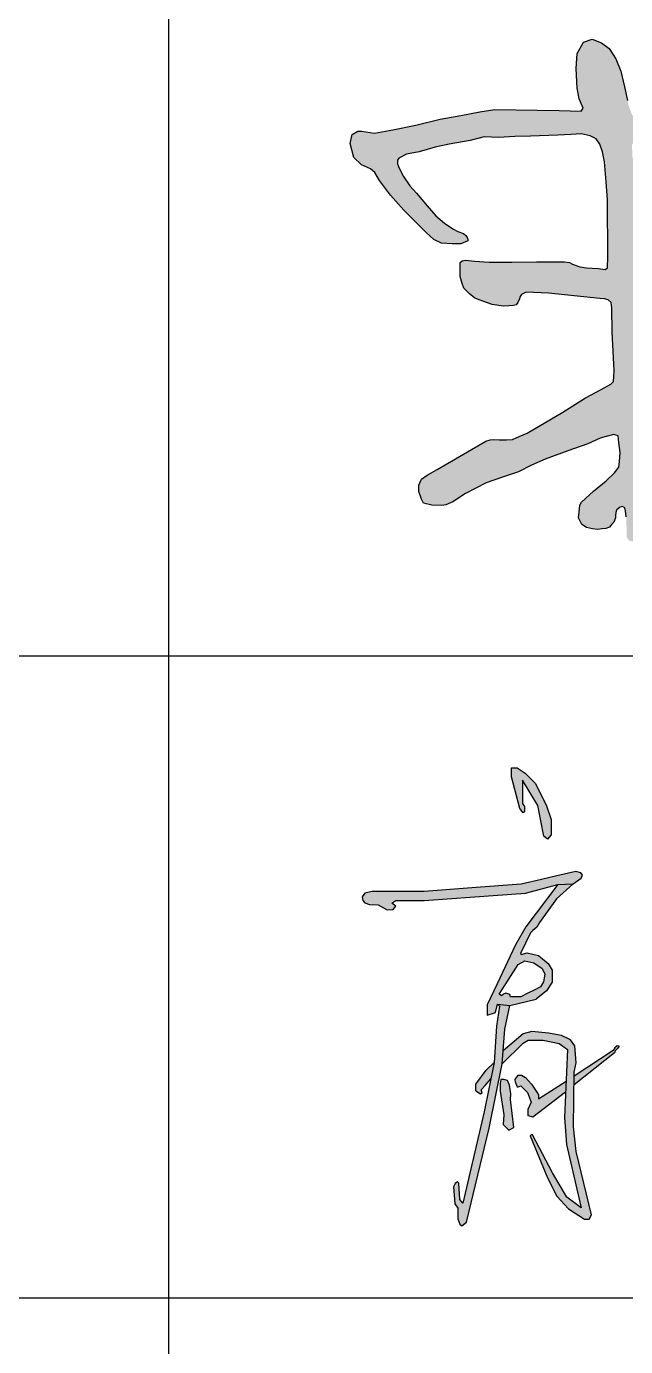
# Model space of a CAD drawing. Extents: x 33088 to 140010, y 13737 to 369010.
# Drawn here: x 118669 to 119696, y 236263 to 238524 of the extents above; entities that cross this region are included whole.
import ezdxf

# ---------------------------------------------------------------- set-up
doc = ezdxf.new("R2010")
doc.units = 0
doc.header["$LTSCALE"] = 1000
doc.header["$MEASUREMENT"] = 0
doc.layers.get('0').update_dxf_attribs({"linetype": 'CONTINUOUS'})
doc.layers.add('PUB_TITLE', color=4, linetype='CONTINUOUS')

msp = doc.modelspace()

# ---------------------------------------------------------------- hatches: boundary and pattern name
h = msp.add_hatch(color=7)
h.paths.add_polyline_path([(119719.2, 238232.1), (119718, 238238.6), (119719, 238242.4), (119722.2, 238245.2), (119729.2, 238246.8), (119744.1, 238242.8), (119755.8, 238236.5), (119780.9, 238225.1), (119807.8, 238216.5), (119838.7, 238207.4), (119872.4, 238204.5), (119909, 238200.5), (119961, 238197.6), (120007.9, 238198.2), (120050.8, 238198.8), (120107.9, 238206), (120137.3, 238208.7), (120150.5, 238214.1), (120159.5, 238222.7), (120161.8, 238232.2), (120159, 238244.8), (120145.9, 238260.2), (120122.5, 238276), (120091, 238291.4), (120052.4, 238304.9), (120013.8, 238317.7), (119975.3, 238327.3), (119919.8, 238339.5), (119840.6, 238353.8), (119739.9, 238371.1), (119724.3, 238371.8), (119713.8, 238370.2), (119707.7, 238372.1), (119704.6, 238378.8), (119701.4, 238388.3), (119699.2, 238397.3), (119694.2, 238420.8), (119687.9, 238447.9), (119679.3, 238469.1), (119668, 238486.3), (119654.9, 238496.2), (119638.6, 238502.6), (119623.7, 238497.6), (119612.8, 238478.2), (119611.5, 238452.4), (119612.9, 238418.7), (119616.5, 238400.2), (119623.3, 238384.4), (119619.6, 238379.3), (119581.9, 238380.3), (119544.3, 238380.9), (119471.9, 238381.8), (119446.5, 238378.2), (119413.5, 238371.6), (119378.4, 238365.5), (119336.7, 238355.4), (119297, 238347.3), (119265.5, 238341.7), (119243.7, 238344.7), (119237, 238344.7), (119227.4, 238339.1), (119224.3, 238323.9), (119230.5, 238299.8), (119243.7, 238287.1), (119259, 238280.5), (119266.6, 238274.4), (119274.2, 238260.2), (119293, 238235.3), (119315.9, 238209.4), (119354.3, 238171.4), (119367.5, 238159.3), (119380.4, 238153.3), (119398.9, 238151.7), (119413.4, 238151.7), (119425.8, 238156.9), (119425.6, 238158.6), (119425.4, 238159.7), (119424.5, 238162.8), (119422.5, 238166.4), (119418, 238169.4), (119408.4, 238172.9), (119400.1, 238177.9), (119385.9, 238187.3), (119371.1, 238200), (119355.9, 238217.3), (119337.6, 238238.6), (119326.4, 238251.3), (119315.3, 238267.2), (119308.3, 238281.3), (119305.2, 238288.9), (119305.2, 238295.1), (119307.6, 238298.9), (119320.8, 238305.7), (119342.5, 238309.7), (119369.9, 238317.7), (119393.9, 238322.9), (119429.9, 238329.1), (119453.4, 238335.4), (119478.7, 238334.2), (119506.1, 238336), (119533, 238336.5), (119579.8, 238338.2), (119602.7, 238339.4), (119619.9, 238340.5), (119635.3, 238337.1), (119645.6, 238332), (119651.9, 238322.8), (119656.4, 238309.7), (119659.9, 238292.6), (119662.7, 238258.3), (119665, 238227.5), (119665.3, 238129.3), (119665, 238111.1), (119660.9, 238108), (119649.1, 238109.6), (119629, 238110.8), (119617.6, 238112.4), (119605.2, 238116.9), (119600.1, 238120), (119591.1, 238121.2), (119543.1, 238121.2), (119500.8, 238120.6), (119462, 238120.3), (119437.2, 238122.2), (119421.9, 238123.8), (119415.9, 238123.1), (119412.7, 238119.9), (119412.4, 238108.8), (119412.7, 238096.1), (119415.9, 238084), (119418.8, 238076.1), (119428, 238066.6), (119437.8, 238058.6), (119451.5, 238053.5), (119467.4, 238047.8), (119486.5, 238045), (119495.9, 238045.7), (119503.8, 238046.4), (119508.2, 238047.5), (119511.6, 238051.2), (119513.9, 238057.6), (119515.4, 238062), (119517.6, 238065.2), (119525.7, 238069.4), (119563.8, 238067.3), (119652, 238058.3), (119660, 238057.7), (119665.9, 238056.1), (119671.1, 238051.5), (119672.5, 238042.3), (119673.1, 238000.7), (119676.2, 237934.7), (119676, 237924.8), (119675.1, 237916.3), (119670.5, 237911.5), (119654.2, 237902.4), (119627.5, 237888), (119588.2, 237863.6), (119527.4, 237827.8), (119513.8, 237821.6), (119502.3, 237816.6), (119491.7, 237816.3), (119480, 237815.9), (119470.4, 237816.8), (119464.1, 237816.1), (119456.6, 237813.8), (119373.4, 237765.2), (119355.8, 237755.6), (119346.5, 237748.5), (119342, 237738.6), (119342, 237727.6), (119346.5, 237714.3), (119349.9, 237707.8), (119364, 237704.4), (119381, 237703.8), (119388.1, 237705), (119399.8, 237709.9), (119421.5, 237724.2), (119457.1, 237742.6), (119486.9, 237752.5), (119512.7, 237761.6), (119534.9, 237772.8), (119558.4, 237783.2), (119596.9, 237797.6), (119631.2, 237809.4), (119652.5, 237819.3), (119662.4, 237821.6), (119675.6, 237825.2), (119683.2, 237822.9), (119684.6, 237811.6), (119686.9, 237794.5), (119685.5, 237779.1), (119684.1, 237769.2), (119676.9, 237759.7), (119662.9, 237745.7), (119641.2, 237728.1), (119620.3, 237709.6), (119617.5, 237704.5), (119616.5, 237692.2), (119615, 237682.4), (119620.8, 237671.4), (119629.1, 237665.8), (119639.1, 237663.8), (119647.7, 237662.6), (119655.2, 237663.6), (119661.8, 237664.3), (119668.6, 237666.8), (119672.6, 237671.6), (119675.8, 237675.1), (119678.4, 237682.4), (119678.4, 237686.7), (119679.1, 237691.5), (119680.6, 237695.7), (119684.9, 237699.5), (119686.9, 237700.8), (119690.4, 237701.8), (119694.5, 237699.8), (119695.7, 237694.5), (119697.2, 237684.4), (119697.4, 237672.8), (119697.8, 237656.7), (119697.8, 237649.6), (119701.7, 237643.9), (119711.7, 237641), (119722.8, 237639.6), (119734.9, 237636), (119744.6, 237634.9), (119751.9, 237638.3), (119751.9, 237655.7), (119748.3, 237680.2), (119745.8, 237733.8), (119745.4, 237743.8), (119751.1, 237753), (119759.9, 237762.3), (119772, 237772.7), (119782.5, 237792.1), (119787.7, 237803.3), (119788.5, 237817), (119785.3, 237827.8), (119778.4, 237838.3), (119768.6, 237847.3), (119759.3, 237853.3), (119749.8, 237855.2), (119738.7, 237858.7), (119735.5, 237863.2), (119734.2, 237874.3), (119733.3, 237884.2), (119732.8, 237890.8), (119759.2, 237906.8), (119782.3, 237927.4), (119804.4, 237953), (119820.5, 237968.3), (119828.5, 237979.9), (119832.1, 237990.7), (119831.4, 238008.2), (119824.1, 238022.2), (119814.1, 238035.5), (119804.4, 238046.7), (119797.2, 238054.4), (119765.7, 238068.5), (119736.8, 238080.7), (119722.8, 238088.8), (119718.9, 238101), (119717.7, 238115.7), (119719.2, 238171.8)])
h.paths.add_polyline_path([(119738, 238278.8), (119725.4, 238285.8), (119716.8, 238290.1), (119710.8, 238294.4), (119707.8, 238299.7), (119707.3, 238307.2), (119707, 238322.3), (119708.6, 238324.2), (119710, 238326.5), (119712.8, 238328.8), (119717.3, 238330.3), (119721.5, 238331.1), (119728.9, 238331.5), (119734.8, 238331.3), (119741.9, 238330.3), (119749.6, 238327.8), (119767.9, 238322.2), (119792.8, 238315.1), (119825.3, 238308), (119878.4, 238301.3), (119923, 238296.7), (119944.7, 238293.3), (119981.3, 238285.8), (120019, 238273.9), (120065.7, 238261.9), (120076.9, 238259.9), (120082.7, 238258.1), (120085.6, 238256.4), (120086.3, 238253.4), (120086.5, 238251), (120083.1, 238246.7), (120074.9, 238244.3), (120059.1, 238238.4), (120037.4, 238238.2), (120006.5, 238238.8), (119976.9, 238238.8), (119943.5, 238238.2), (119879.7, 238245.3), (119857.2, 238245.3), (119838, 238246.5), (119809.7, 238251.7), (119779.5, 238259.4)], flags=16)
h.paths.add_polyline_path([(119734.9, 238036.2), (119738.4, 238036.7), (119743.5, 238036.2), (119758.5, 238027.7), (119764.6, 238025.2), (119768.6, 238022), (119771.8, 238017.9), (119773.4, 238012.9), (119774.1, 238005.1), (119772.3, 237999.6), (119769.1, 237993.8), (119763.3, 237986.3), (119755.2, 237975.7), (119747.4, 237967.9), (119740.4, 237960.9), (119736.1, 237955.6), (119733.1, 237953.9), (119729.8, 237954), (119728.2, 237955), (119726.7, 237957.8), (119726.5, 237963.8), (119728.2, 237989.1), (119728.9, 238004.1), (119729.5, 238010.8), (119730.3, 238015.6), (119730.3, 238025.6), (119730.9, 238032.7), (119732.1, 238035.2)], flags=16)
h = msp.add_hatch(color=256)
h.paths.add_polyline_path([(119523.8, 237245.4), (119510, 237254.5), (119500.6, 237254.5), (119500.6, 237238.8), (119514.7, 237184.8), (119520.3, 237177), (119522.7, 237179.1), (119522.7, 237182.1), (119522.7, 237187.8), (119519.6, 237193.2), (119519.6, 237204.6), (119519.6, 237233.2), (119545.7, 237189.9), (119556, 237137.2), (119562.3, 237132.3), (119568.2, 237139.7), (119568.2, 237165.8), (119560.7, 237189), (119541.4, 237227.5)])
h.paths.add_polyline_path([(119579.6, 237054.5), (119605.9, 237055.6), (119619.9, 237065.3), (119622.1, 237070.1), (119619.1, 237074.2), (119610.7, 237076.6), (119578, 237069.1), (119551.7, 237063.1), (119517.1, 237055.2), (119447.5, 237049.8), (119350.8, 237042.3), (119261.7, 237042.3), (119249.2, 237039.7), (119244.6, 237033.4), (119245.7, 237027), (119249.1, 237023), (119257.1, 237020.4), (119272.3, 237019.7), (119287.2, 237010.8), (119297.9, 237011.6), (119302.1, 237017.3), (119295.6, 237022.6), (119302.6, 237027), (119351, 237027), (119398.1, 237030.4), (119429.9, 237032.7), (119524.7, 237039.5)])
h.paths.add_polyline_path([(119533, 236971.8), (119537.1, 236975.4), (119544.1, 236981.3), (119548.7, 236989.2), (119577.7, 237029.9), (119605.9, 237055.6), (119579.6, 237054.5), (119524.9, 236981.6), (119507.3, 236950.8), (119475.7, 236884.4), (119458.6, 236848.5), (119458.6, 236830.4), (119473.3, 236834.9), (119476.4, 236849.5), (119497.7, 236847.1), (119542.8, 236858.2), (119560.3, 236872.5), (119569.9, 236887.3), (119569.9, 236907.8), (119563.5, 236919), (119546.7, 236932.9), (119527.4, 236937.2), (119517.2, 236934.3), (119515.8, 236936.1)])
h.paths.add_polyline_path([(119523.1, 236923.4), (119538.7, 236920), (119552.9, 236910.3), (119557.4, 236900.7), (119555.5, 236887.6), (119550.3, 236878.9), (119539.1, 236873.3), (119527.3, 236867.4), (119516.2, 236861.9), (119499, 236861.9), (119497.5, 236866), (119490.6, 236868), (119486.5, 236866.5), (119483.6, 236863.9), (119479.6, 236866.4), (119495, 236890.5), (119512.1, 236917.1)], flags=16)
h.paths.add_polyline_path([(119488.8, 236806.4), (119497.7, 236847.1), (119476.4, 236849.5), (119480.1, 236846), (119474.6, 236811.7), (119470.8, 236749.7), (119453.7, 236664.9), (119417.1, 236508.7), (119412.2, 236514.7), (119410.5, 236543), (119407.9, 236544.8), (119404.2, 236542.1), (119401.3, 236536.4), (119403.3, 236507.1), (119408.8, 236499.9), (119408.8, 236481.8), (119412, 236472.3), (119415.6, 236469.9), (119423.1, 236476), (119462.1, 236636.7), (119484.4, 236747.1)])
h.paths.add_polyline_path([(119586.2, 236795.7), (119564, 236799.7), (119535.3, 236802.7), (119520.3, 236798.7), (119486, 236769.3), (119484.4, 236747.1), (119520.2, 236782.3), (119529.2, 236787.7), (119554.8, 236787.7), (119582.1, 236781.8), (119596.3, 236771.5), (119591.1, 236655.2), (119594.7, 236608.9), (119619.9, 236500.7), (119595.4, 236518.6), (119570.9, 236560.3), (119536.4, 236625.7), (119534.3, 236625.8), (119532.4, 236624.1), (119562, 236551.8), (119577.9, 236520.4), (119598.1, 236498.5), (119625.5, 236480.8), (119633.4, 236480.8), (119637.5, 236488.4), (119611.5, 236596.9), (119606.8, 236639.5), (119608, 236732.8), (119611.3, 236748.8), (119609.2, 236778.2), (119601.7, 236788.1)])
h.paths.add_polyline_path([(119470.8, 236749.7), (119456.9, 236736.1), (119439.1, 236712.1), (119439.1, 236701.1), (119447.2, 236696), (119450.2, 236697.3), (119448.6, 236702.6), (119455.2, 236710.1), (119465.1, 236721.2)], flags=17)
h.paths.add_polyline_path([(119593.1, 236699), (119593.9, 236717.7), (119546.7, 236687.1), (119546.7, 236693.9), (119543.6, 236698.7), (119534.8, 236712.3), (119524.5, 236723.6), (119517.4, 236727.9), (119512.1, 236727.9), (119506.9, 236720.3), (119507.4, 236715.8), (119510.9, 236707.3), (119516.6, 236709.2), (119527.7, 236697.8), (119533.9, 236681.5), (119528.4, 236668.7), (119528.4, 236658.7), (119537.3, 236656.4)], flags=17)
h.paths.add_polyline_path([(119498.8, 236686), (119499.5, 236695.6), (119497.3, 236710.5), (119493.6, 236718.5), (119487.6, 236720.2), (119482, 236720.2), (119480.8, 236713.3), (119480.8, 236700.4), (119487.6, 236660), (119486.1, 236643.3), (119496.1, 236633.5), (119504.7, 236638.3)])
h.paths.add_polyline_path([(119677.1, 236766), (119678.3, 236769.7), (119682.2, 236773.2), (119684.9, 236777.7), (119681.3, 236778.2), (119677.3, 236774.5), (119674.4, 236769.8), (119607.9, 236726.3), (119607.7, 236711.4)])
for color, points in [(250, [(119523.8, 237245.4), (119510, 237254.5), (119500.6, 237254.5), (119500.6, 237238.8), (119514.7, 237184.8), (119520.3, 237177), (119522.7, 237179.1), (119522.7, 237182.1), (119522.7, 237187.8), (119519.6, 237193.2), (119519.6, 237204.6), (119519.6, 237233.2), (119545.7, 237189.9), (119556, 237137.2), (119562.3, 237132.3), (119568.2, 237139.7), (119568.2, 237165.8), (119560.7, 237189), (119541.4, 237227.5)]), (256, [(119244.6, 237033.4), (119245.7, 237027), (119249.1, 237023), (119257.1, 237020.4), (119272.3, 237019.7), (119287.2, 237010.8), (119297.9, 237011.6), (119302.1, 237017.3), (119295.6, 237022.6), (119302.6, 237027), (119351, 237027), (119398.1, 237030.4), (119429.9, 237032.7), (119524.7, 237039.5), (119579.6, 237054.5), (119605.9, 237055.6), (119619.9, 237065.3), (119622.1, 237070.1), (119619.1, 237074.2), (119610.7, 237076.6), (119578, 237069.1), (119551.7, 237063.1), (119517.1, 237055.2), (119447.5, 237049.8), (119350.8, 237042.3), (119261.7, 237042.3), (119249.2, 237039.7)]), (256, [(119607.9, 236726.3), (119607.7, 236711.4), (119677.1, 236766), (119678.3, 236769.7), (119682.2, 236773.2), (119684.9, 236777.7), (119681.3, 236778.2), (119677.3, 236774.5), (119674.4, 236769.8)])]:
    msp.add_hatch(color=color).paths.add_polyline_path(points)
h = msp.add_hatch(color=250)
h.paths.add_polyline_path([(119429.9, 237032.7), (119524.7, 237039.5), (119579.6, 237054.5), (119605.9, 237055.6), (119619.9, 237065.3), (119622.1, 237070.1), (119619.1, 237074.2), (119610.7, 237076.6), (119578, 237069.1), (119551.7, 237063.1), (119517.1, 237055.2), (119447.5, 237049.8), (119350.8, 237042.3), (119261.7, 237042.3), (119249.2, 237039.7), (119244.6, 237033.4), (119245.7, 237027), (119249.1, 237023), (119257.1, 237020.4), (119272.3, 237019.7), (119287.2, 237010.8), (119297.9, 237011.6), (119302.1, 237017.3), (119295.6, 237022.6), (119302.6, 237027), (119351, 237027), (119398.1, 237030.4)])
h.paths.add_polyline_path([(119577.7, 237029.9), (119605.9, 237055.6), (119579.6, 237054.5), (119524.9, 236981.6), (119507.3, 236950.8), (119475.7, 236884.4), (119458.6, 236848.5), (119458.6, 236830.4), (119473.3, 236834.9), (119476.4, 236849.5), (119497.7, 236847.1), (119542.8, 236858.2), (119560.3, 236872.5), (119569.9, 236887.3), (119569.9, 236907.8), (119563.5, 236919), (119546.7, 236932.9), (119527.4, 236937.2), (119517.2, 236934.3), (119515.8, 236936.1), (119533, 236971.8), (119537.1, 236975.4), (119544.1, 236981.3), (119548.7, 236989.2)])
h.paths.add_polyline_path([(119538.7, 236920), (119552.9, 236910.3), (119557.4, 236900.7), (119555.5, 236887.6), (119550.3, 236878.9), (119539.1, 236873.3), (119527.3, 236867.4), (119516.2, 236861.9), (119499, 236861.9), (119497.5, 236866), (119490.6, 236868), (119486.5, 236866.5), (119483.6, 236863.9), (119479.6, 236866.4), (119495, 236890.5), (119512.1, 236917.1), (119523.1, 236923.4)], flags=16)
h.paths.add_polyline_path([(119497.7, 236847.1), (119476.4, 236849.5), (119480.1, 236846), (119474.6, 236811.7), (119470.8, 236749.7), (119453.7, 236664.9), (119417.1, 236508.7), (119412.2, 236514.7), (119410.5, 236543), (119407.9, 236544.8), (119404.2, 236542.1), (119401.3, 236536.4), (119403.3, 236507.1), (119408.8, 236499.9), (119408.8, 236481.8), (119412, 236472.3), (119415.6, 236469.9), (119423.1, 236476), (119462.1, 236636.7), (119484.4, 236747.1), (119488.8, 236806.4)])
h.paths.add_polyline_path([(119470.8, 236749.7), (119456.9, 236736.1), (119439.1, 236712.1), (119439.1, 236701.1), (119447.2, 236696), (119450.2, 236697.3), (119448.6, 236702.6), (119455.2, 236710.1), (119465.1, 236721.2)], flags=17)
h.paths.add_polyline_path([(119586.2, 236795.7), (119564, 236799.7), (119535.3, 236802.7), (119520.3, 236798.7), (119486, 236769.3), (119484.4, 236747.1), (119520.2, 236782.3), (119529.2, 236787.7), (119554.8, 236787.7), (119582.1, 236781.8), (119596.3, 236771.5), (119591.1, 236655.2), (119594.7, 236608.9), (119619.9, 236500.7), (119595.4, 236518.6), (119570.9, 236560.3), (119536.4, 236625.7), (119534.3, 236625.8), (119532.4, 236624.1), (119562, 236551.8), (119577.9, 236520.4), (119598.1, 236498.5), (119625.5, 236480.8), (119633.4, 236480.8), (119637.5, 236488.4), (119611.5, 236596.9), (119606.8, 236639.5), (119608, 236732.8), (119611.3, 236748.8), (119609.2, 236778.2), (119601.7, 236788.1)])
h.paths.add_polyline_path([(119543.6, 236698.7), (119534.8, 236712.3), (119524.5, 236723.6), (119517.4, 236727.9), (119512.1, 236727.9), (119506.9, 236720.3), (119507.4, 236715.8), (119510.9, 236707.3), (119516.6, 236709.2), (119527.7, 236697.8), (119533.9, 236681.5), (119528.4, 236668.7), (119528.4, 236658.7), (119537.3, 236656.4), (119593.1, 236699), (119593.9, 236717.7), (119546.7, 236687.1), (119546.7, 236693.9)], flags=17)
h.paths.add_polyline_path([(119677.1, 236766), (119678.3, 236769.7), (119682.2, 236773.2), (119684.9, 236777.7), (119681.3, 236778.2), (119677.3, 236774.5), (119674.4, 236769.8), (119607.9, 236726.3), (119607.7, 236711.4)])
h.paths.add_polyline_path([(119499.5, 236695.6), (119497.3, 236710.5), (119493.6, 236718.5), (119487.6, 236720.2), (119482, 236720.2), (119480.8, 236713.3), (119480.8, 236700.4), (119487.6, 236660), (119486.1, 236643.3), (119496.1, 236633.5), (119504.7, 236638.3), (119498.8, 236686)])
h = msp.add_hatch(color=256)
h.paths.add_polyline_path([(119515.8, 236936.1), (119533, 236971.8), (119537.1, 236975.4), (119544.1, 236981.3), (119548.7, 236989.2), (119577.7, 237029.9), (119605.9, 237055.6), (119579.6, 237054.5), (119524.9, 236981.6), (119507.3, 236950.8), (119475.7, 236884.4), (119458.6, 236848.5), (119458.6, 236830.4), (119473.3, 236834.9), (119476.4, 236849.5), (119497.7, 236847.1), (119542.8, 236858.2), (119560.3, 236872.5), (119569.9, 236887.3), (119569.9, 236907.8), (119563.5, 236919), (119546.7, 236932.9), (119527.4, 236937.2), (119517.2, 236934.3)])
h.paths.add_polyline_path([(119523.1, 236923.4), (119538.7, 236920), (119552.9, 236910.3), (119557.4, 236900.7), (119555.5, 236887.6), (119550.3, 236878.9), (119539.1, 236873.3), (119527.3, 236867.4), (119516.2, 236861.9), (119499, 236861.9), (119497.5, 236866), (119490.6, 236868), (119486.5, 236866.5), (119483.6, 236863.9), (119479.6, 236866.4), (119495, 236890.5), (119512.1, 236917.1)], flags=16)
h.paths.add_polyline_path([(119497.7, 236847.1), (119476.4, 236849.5), (119480.1, 236846), (119474.6, 236811.7), (119470.8, 236749.7), (119453.7, 236664.9), (119417.1, 236508.7), (119412.2, 236514.7), (119410.5, 236543), (119407.9, 236544.8), (119404.2, 236542.1), (119401.3, 236536.4), (119403.3, 236507.1), (119408.8, 236499.9), (119408.8, 236481.8), (119412, 236472.3), (119415.6, 236469.9), (119423.1, 236476), (119462.1, 236636.7), (119484.4, 236747.1), (119488.8, 236806.4)])
h.paths.add_polyline_path([(119520.2, 236782.3), (119529.2, 236787.7), (119554.8, 236787.7), (119582.1, 236781.8), (119596.3, 236771.5), (119591.1, 236655.2), (119594.7, 236608.9), (119619.9, 236500.7), (119595.4, 236518.6), (119570.9, 236560.3), (119536.4, 236625.7), (119534.3, 236625.8), (119532.4, 236624.1), (119562, 236551.8), (119577.9, 236520.4), (119598.1, 236498.5), (119625.5, 236480.8), (119633.4, 236480.8), (119637.5, 236488.4), (119611.5, 236596.9), (119606.8, 236639.5), (119608, 236732.8), (119611.3, 236748.8), (119609.2, 236778.2), (119601.7, 236788.1), (119586.2, 236795.7), (119564, 236799.7), (119535.3, 236802.7), (119520.3, 236798.7), (119486, 236769.3), (119484.4, 236747.1)])
h.paths.add_polyline_path([(119470.8, 236749.7), (119456.9, 236736.1), (119439.1, 236712.1), (119439.1, 236701.1), (119447.2, 236696), (119450.2, 236697.3), (119448.6, 236702.6), (119455.2, 236710.1), (119465.1, 236721.2)], flags=17)
h.paths.add_polyline_path([(119498.8, 236686), (119499.5, 236695.6), (119497.3, 236710.5), (119493.6, 236718.5), (119487.6, 236720.2), (119482, 236720.2), (119480.8, 236713.3), (119480.8, 236700.4), (119487.6, 236660), (119486.1, 236643.3), (119496.1, 236633.5), (119504.7, 236638.3)])
h.paths.add_polyline_path([(119593.1, 236699), (119593.9, 236717.7), (119546.7, 236687.1), (119546.7, 236693.9), (119543.6, 236698.7), (119534.8, 236712.3), (119524.5, 236723.6), (119517.4, 236727.9), (119512.1, 236727.9), (119506.9, 236720.3), (119507.4, 236715.8), (119510.9, 236707.3), (119516.6, 236709.2), (119527.7, 236697.8), (119533.9, 236681.5), (119528.4, 236668.7), (119528.4, 236658.7), (119537.3, 236656.4)], flags=17)

# ---------------------------------------------------------------- linework, layer by layer
for p, q in [((119500.6, 237238.8), (119500.6, 237254.5)), ((119500.6, 237254.5), (119510, 237254.5)), ((119510, 237254.5), (119523.8, 237245.4)), ((119514.7, 237184.8), (119500.6, 237238.8)), ((119545.7, 237189.9), (119519.6, 237233.2)), ((119519.6, 237233.2), (119519.6, 237204.6)), ((119523.8, 237245.4), (119541.4, 237227.5)), ((119541.4, 237227.5), (119560.7, 237189)), ((119519.6, 237204.6), (119519.6, 237193.2)), ((119520.3, 237177), (119514.7, 237184.8)), ((119519.6, 237193.2), (119522.7, 237187.8)), ((119522.7, 237187.8), (119522.7, 237182.1)), ((119522.7, 237182.1), (119522.7, 237179.1)), ((119556, 237137.2), (119545.7, 237189.9)), ((119560.7, 237189), (119568.2, 237165.8)), ((119522.7, 237179.1), (119520.3, 237177)), ((119568.2, 237165.8), (119568.2, 237139.7)), ((119562.3, 237132.3), (119556, 237137.2)), ((119568.2, 237139.7), (119562.3, 237132.3)), ((119578, 237069.1), (119551.7, 237063.1)), ((119610.7, 237076.6), (119578, 237069.1)), ((119619.1, 237074.2), (119610.7, 237076.6)), ((119622.1, 237070.1), (119619.1, 237074.2)), ((119619.9, 237065.3), (119622.1, 237070.1)), ((119447.5, 237049.8), (119350.8, 237042.3)), ((119517.1, 237055.2), (119447.5, 237049.8)), ((119551.7, 237063.1), (119517.1, 237055.2)), ((119524.7, 237039.5), (119579.6, 237054.5)), ((119579.6, 237054.5), (119524.9, 236981.6)), ((119605.9, 237055.6), (119577.7, 237029.9)), ((119579.6, 237054.5), (119605.9, 237055.6)), ((119605.9, 237055.6), (119619.9, 237065.3)), ((119249.2, 237039.7), (119244.6, 237033.4)), ((119244.6, 237033.4), (119245.7, 237027)), ((119245.7, 237027), (119249.1, 237023)), ((119249.1, 237023), (119257.1, 237020.4)), ((119261.7, 237042.3), (119249.2, 237039.7)), ((119350.8, 237042.3), (119261.7, 237042.3)), ((119295.6, 237022.6), (119302.6, 237027)), ((119302.6, 237027), (119351, 237027)), ((119351, 237027), (119398.1, 237030.4)), ((119398.1, 237030.4), (119429.9, 237032.7)), ((119429.9, 237032.7), (119524.7, 237039.5)), ((119577.7, 237029.9), (119548.7, 236989.2)), ((119257.1, 237020.4), (119272.3, 237019.7)), ((119272.3, 237019.7), (119287.2, 237010.8)), ((119287.2, 237010.8), (119297.9, 237011.6)), ((119302.1, 237017.3), (119295.6, 237022.6)), ((119297.9, 237011.6), (119302.1, 237017.3)), ((119524.9, 236981.6), (119507.3, 236950.8)), ((119544.1, 236981.3), (119537.1, 236975.4)), ((119548.7, 236989.2), (119544.1, 236981.3)), ((119533, 236971.8), (119515.8, 236936.1)), ((119537.1, 236975.4), (119533, 236971.8)), ((119507.3, 236950.8), (119475.7, 236884.4)), ((119515.8, 236936.1), (119517.2, 236934.3)), ((119517.2, 236934.3), (119527.4, 236937.2)), ((119527.4, 236937.2), (119546.7, 236932.9)), ((119546.7, 236932.9), (119563.5, 236919)), ((119495, 236890.5), (119512.1, 236917.1)), ((119512.1, 236917.1), (119523.1, 236923.4)), ((119523.1, 236923.4), (119538.7, 236920)), ((119538.7, 236920), (119552.9, 236910.3)), ((119552.9, 236910.3), (119557.4, 236900.7)), ((119563.5, 236919), (119569.9, 236907.8)), ((119479.6, 236866.4), (119495, 236890.5)), ((119555.5, 236887.6), (119550.3, 236878.9)), ((119557.4, 236900.7), (119555.5, 236887.6)), ((119569.9, 236887.3), (119560.3, 236872.5)), ((119569.9, 236907.8), (119569.9, 236887.3)), ((119475.7, 236884.4), (119458.6, 236848.5)), ((119483.6, 236863.9), (119479.6, 236866.4)), ((119486.5, 236866.5), (119483.6, 236863.9)), ((119490.6, 236868), (119486.5, 236866.5)), ((119497.5, 236866), (119490.6, 236868)), ((119499, 236861.9), (119497.5, 236866)), ((119527.3, 236867.4), (119516.2, 236861.9)), ((119539.1, 236873.3), (119527.3, 236867.4)), ((119550.3, 236878.9), (119539.1, 236873.3)), ((119560.3, 236872.5), (119542.8, 236858.2)), ((119458.6, 236848.5), (119458.6, 236830.4)), ((119473.3, 236834.9), (119476.4, 236849.5)), ((119480.1, 236846), (119474.6, 236811.7)), ((119476.4, 236849.5), (119497.7, 236847.1)), ((119476.4, 236849.5), (119480.1, 236846)), ((119488.8, 236806.4), (119497.7, 236847.1)), ((119497.7, 236847.1), (119542.8, 236858.2)), ((119516.2, 236861.9), (119499, 236861.9)), ((119458.6, 236830.4), (119473.3, 236834.9)), ((119474.6, 236811.7), (119470.8, 236749.7)), ((119484.4, 236747.1), (119488.8, 236806.4)), ((119520.3, 236798.7), (119486, 236769.3)), ((119535.3, 236802.7), (119520.3, 236798.7)), ((119564, 236799.7), (119535.3, 236802.7)), ((119586.2, 236795.7), (119564, 236799.7)), ((119484.4, 236747.1), (119520.2, 236782.3)), ((119520.2, 236782.3), (119529.2, 236787.7)), ((119529.2, 236787.7), (119554.8, 236787.7)), ((119554.8, 236787.7), (119582.1, 236781.8)), ((119582.1, 236781.8), (119596.3, 236771.5)), ((119601.7, 236788.1), (119586.2, 236795.7)), ((119609.2, 236778.2), (119601.7, 236788.1)), ((119611.3, 236748.8), (119609.2, 236778.2)), ((119677.3, 236774.5), (119674.4, 236769.8)), ((119681.3, 236778.2), (119677.3, 236774.5)), ((119684.9, 236777.7), (119681.3, 236778.2)), ((119684.9, 236777.7), (119682.2, 236773.2)), ((119596.3, 236771.5), (119591.1, 236655.2)), ((119677.1, 236766), (119607.7, 236711.4)), ((119674.4, 236769.8), (119607.9, 236726.3)), ((119678.3, 236769.7), (119677.1, 236766)), ((119682.2, 236773.2), (119678.3, 236769.7)), ((119439.1, 236712.1), (119456.9, 236736.1)), ((119470.8, 236749.7), (119453.7, 236664.9)), ((119456.9, 236736.1), (119470.8, 236749.7)), ((119462.1, 236636.7), (119484.4, 236747.1)), ((119606.8, 236639.5), (119608, 236732.8)), ((119608, 236732.8), (119611.3, 236748.8)), ((119439.1, 236701.1), (119439.1, 236712.1)), ((119448.6, 236702.6), (119455.2, 236710.1)), ((119455.2, 236710.1), (119465.1, 236721.2)), ((119482, 236720.2), (119480.8, 236713.3)), ((119480.8, 236713.3), (119480.8, 236700.4)), ((119487.6, 236720.2), (119482, 236720.2)), ((119493.6, 236718.5), (119487.6, 236720.2)), ((119497.3, 236710.5), (119493.6, 236718.5)), ((119499.5, 236695.6), (119497.3, 236710.5)), ((119506.9, 236720.3), (119512.1, 236727.9)), ((119507.4, 236715.8), (119506.9, 236720.3)), ((119510.9, 236707.3), (119507.4, 236715.8)), ((119510.9, 236707.3), (119516.6, 236709.2)), ((119512.1, 236727.9), (119517.4, 236727.9)), ((119516.6, 236709.2), (119527.7, 236697.8)), ((119517.4, 236727.9), (119524.5, 236723.6)), ((119524.5, 236723.6), (119534.8, 236712.3)), ((119534.8, 236712.3), (119543.6, 236698.7)), ((119546.7, 236687.1), (119593.9, 236717.7)), ((119439.1, 236701.1), (119447.2, 236696)), ((119447.2, 236696), (119450.2, 236697.3)), ((119450.2, 236697.3), (119448.6, 236702.6)), ((119480.8, 236700.4), (119487.6, 236660)), ((119498.8, 236686), (119499.5, 236695.6)), ((119504.7, 236638.3), (119498.8, 236686)), ((119527.7, 236697.8), (119533.9, 236681.5)), ((119537.3, 236656.4), (119593.1, 236699)), ((119543.6, 236698.7), (119546.7, 236693.9)), ((119546.7, 236693.9), (119546.7, 236687.1)), ((119453.7, 236664.9), (119417.1, 236508.7)), ((119533.9, 236681.5), (119528.4, 236668.7)), ((119528.4, 236668.7), (119528.4, 236658.7)), ((119487.6, 236660), (119486.1, 236643.3)), ((119486.1, 236643.3), (119496.1, 236633.5)), ((119528.4, 236658.7), (119537.3, 236656.4)), ((119591.1, 236655.2), (119594.7, 236608.9)), ((119611.5, 236596.9), (119606.8, 236639.5)), ((119423.1, 236476), (119462.1, 236636.7)), ((119496.1, 236633.5), (119504.7, 236638.3)), ((119534.3, 236625.8), (119532.4, 236624.1)), ((119532.4, 236624.1), (119562, 236551.8)), ((119536.4, 236625.7), (119534.3, 236625.8)), ((119570.9, 236560.3), (119536.4, 236625.7)), ((119594.7, 236608.9), (119619.9, 236500.7)), ((119637.5, 236488.4), (119611.5, 236596.9)), ((119562, 236551.8), (119577.9, 236520.4)), ((119595.4, 236518.6), (119570.9, 236560.3)), ((119404.2, 236542.1), (119401.3, 236536.4)), ((119401.3, 236536.4), (119403.3, 236507.1)), ((119407.9, 236544.8), (119404.2, 236542.1)), ((119410.5, 236543), (119407.9, 236544.8)), ((119412.2, 236514.7), (119410.5, 236543)), ((119403.3, 236507.1), (119408.8, 236499.9)), ((119417.1, 236508.7), (119412.2, 236514.7)), ((119577.9, 236520.4), (119598.1, 236498.5)), ((119619.9, 236500.7), (119595.4, 236518.6)), ((119408.8, 236499.9), (119408.8, 236481.8)), ((119408.8, 236481.8), (119412, 236472.3)), ((119598.1, 236498.5), (119625.5, 236480.8)), ((119625.5, 236480.8), (119633.4, 236480.8)), ((119633.4, 236480.8), (119637.5, 236488.4)), ((119412, 236472.3), (119415.6, 236469.9)), ((119415.6, 236469.9), (119423.1, 236476))]:
    msp.add_line(p, q)
msp.add_lwpolyline([(119697.2, 237684.4), (119695.7, 237694.5), (119694.5, 237699.8), (119690.4, 237701.8), (119686.9, 237700.8), (119684.9, 237699.5), (119680.6, 237695.7), (119679.1, 237691.5), (119678.4, 237686.7), (119678.4, 237682.4), (119675.8, 237675.1), (119672.6, 237671.6), (119668.6, 237666.8), (119661.8, 237664.3), (119655.2, 237663.6), (119647.7, 237662.6), (119639.1, 237663.8), (119629.1, 237665.8), (119620.8, 237671.4), (119615, 237682.4), (119616.5, 237692.2), (119617.5, 237704.5), (119620.3, 237709.6), (119641.2, 237728.1), (119662.9, 237745.7), (119676.9, 237759.7), (119684.1, 237769.2), (119685.5, 237779.1), (119686.9, 237794.5), (119684.6, 237811.6), (119683.2, 237822.9), (119675.6, 237825.2), (119662.4, 237821.6), (119652.5, 237819.3), (119631.2, 237809.4), (119596.9, 237797.6), (119558.4, 237783.2), (119534.9, 237772.8), (119512.7, 237761.6), (119486.9, 237752.5), (119457.1, 237742.6), (119421.5, 237724.2), (119399.8, 237709.9), (119388.1, 237705), (119381, 237703.8), (119364, 237704.4), (119349.9, 237707.8), (119346.5, 237714.3), (119342, 237727.6), (119342, 237738.6), (119346.5, 237748.5), (119355.8, 237755.6), (119373.4, 237765.2), (119456.6, 237813.8), (119464.1, 237816.1), (119470.4, 237816.8), (119480, 237815.9), (119491.7, 237816.3), (119502.3, 237816.6), (119513.8, 237821.6), (119527.4, 237827.8), (119588.2, 237863.6), (119627.5, 237888), (119654.2, 237902.4), (119670.5, 237911.5), (119675.1, 237916.3), (119676, 237924.8), (119676.2, 237934.7), (119673.1, 238000.7), (119672.5, 238042.3), (119671.1, 238051.5), (119665.9, 238056.1), (119660, 238057.7), (119652, 238058.3), (119563.8, 238067.3), (119525.7, 238069.4), (119517.6, 238065.2), (119515.4, 238062), (119513.9, 238057.6), (119511.6, 238051.2), (119508.2, 238047.5), (119503.8, 238046.4), (119495.9, 238045.7), (119486.5, 238045), (119467.4, 238047.8), (119451.5, 238053.5), (119437.8, 238058.6), (119428, 238066.6), (119418.8, 238076.1), (119415.9, 238084), (119412.7, 238096.1), (119412.4, 238108.8), (119412.7, 238119.9), (119415.9, 238123.1), (119421.9, 238123.8), (119437.2, 238122.2), (119462, 238120.3), (119500.8, 238120.6), (119543.1, 238121.2), (119591.1, 238121.2), (119600.1, 238120), (119605.2, 238116.9), (119617.6, 238112.4), (119629, 238110.8), (119649.1, 238109.6), (119660.9, 238108), (119665, 238111.1), (119665.3, 238129.3), (119665, 238227.5), (119662.7, 238258.3), (119659.9, 238292.6), (119656.4, 238309.7), (119651.9, 238322.8), (119645.6, 238332), (119635.3, 238337.1), (119619.9, 238340.5), (119602.7, 238339.4), (119579.8, 238338.2), (119533, 238336.5), (119506.1, 238336), (119478.7, 238334.2), (119453.4, 238335.4), (119429.9, 238329.1), (119393.9, 238322.9), (119369.9, 238317.7), (119342.5, 238309.7), (119320.8, 238305.7), (119307.6, 238298.9), (119305.2, 238295.1), (119305.2, 238288.9), (119308.3, 238281.3), (119315.3, 238267.2), (119326.4, 238251.3), (119337.6, 238238.6), (119355.9, 238217.3), (119371.1, 238200), (119385.9, 238187.3), (119400.1, 238177.9), (119408.4, 238172.9), (119418, 238169.4), (119422.5, 238166.4), (119424.5, 238162.8), (119425.4, 238159.7), (119425.6, 238158.6), (119425.8, 238156.9), (119413.4, 238151.7), (119398.9, 238151.7), (119380.4, 238153.3), (119367.5, 238159.3), (119354.3, 238171.4), (119315.9, 238209.4), (119293, 238235.3), (119274.2, 238260.2), (119266.6, 238274.4), (119259, 238280.5), (119243.7, 238287.1), (119230.5, 238299.8), (119224.3, 238323.9), (119227.4, 238339.1), (119237, 238344.7), (119243.7, 238344.7), (119265.5, 238341.7), (119297, 238347.3), (119336.7, 238355.4), (119378.4, 238365.5), (119413.5, 238371.6), (119446.5, 238378.2), (119471.9, 238381.8), (119544.3, 238380.9), (119581.9, 238380.3), (119619.6, 238379.3), (119623.3, 238384.4), (119616.5, 238400.2), (119612.9, 238418.7), (119611.5, 238452.4), (119612.8, 238478.2), (119623.7, 238497.6), (119638.6, 238502.6), (119654.9, 238496.2), (119668, 238486.3), (119679.3, 238469.1), (119687.9, 238447.9), (119694.2, 238420.8), (119699.2, 238397.3)])
at = {"layer": 'PUB_TITLE', "color": 4}
for p, q in [((118913.3, 231946.3), (118913.3, 239646.3)), ((114843.4, 237446.3), (120893.4, 237446.3)), ((114843.4, 236346.3), (120893.4, 236346.3))]:
    msp.add_line(p, q, dxfattribs=at)

doc.saveas('drawing.dxf')
